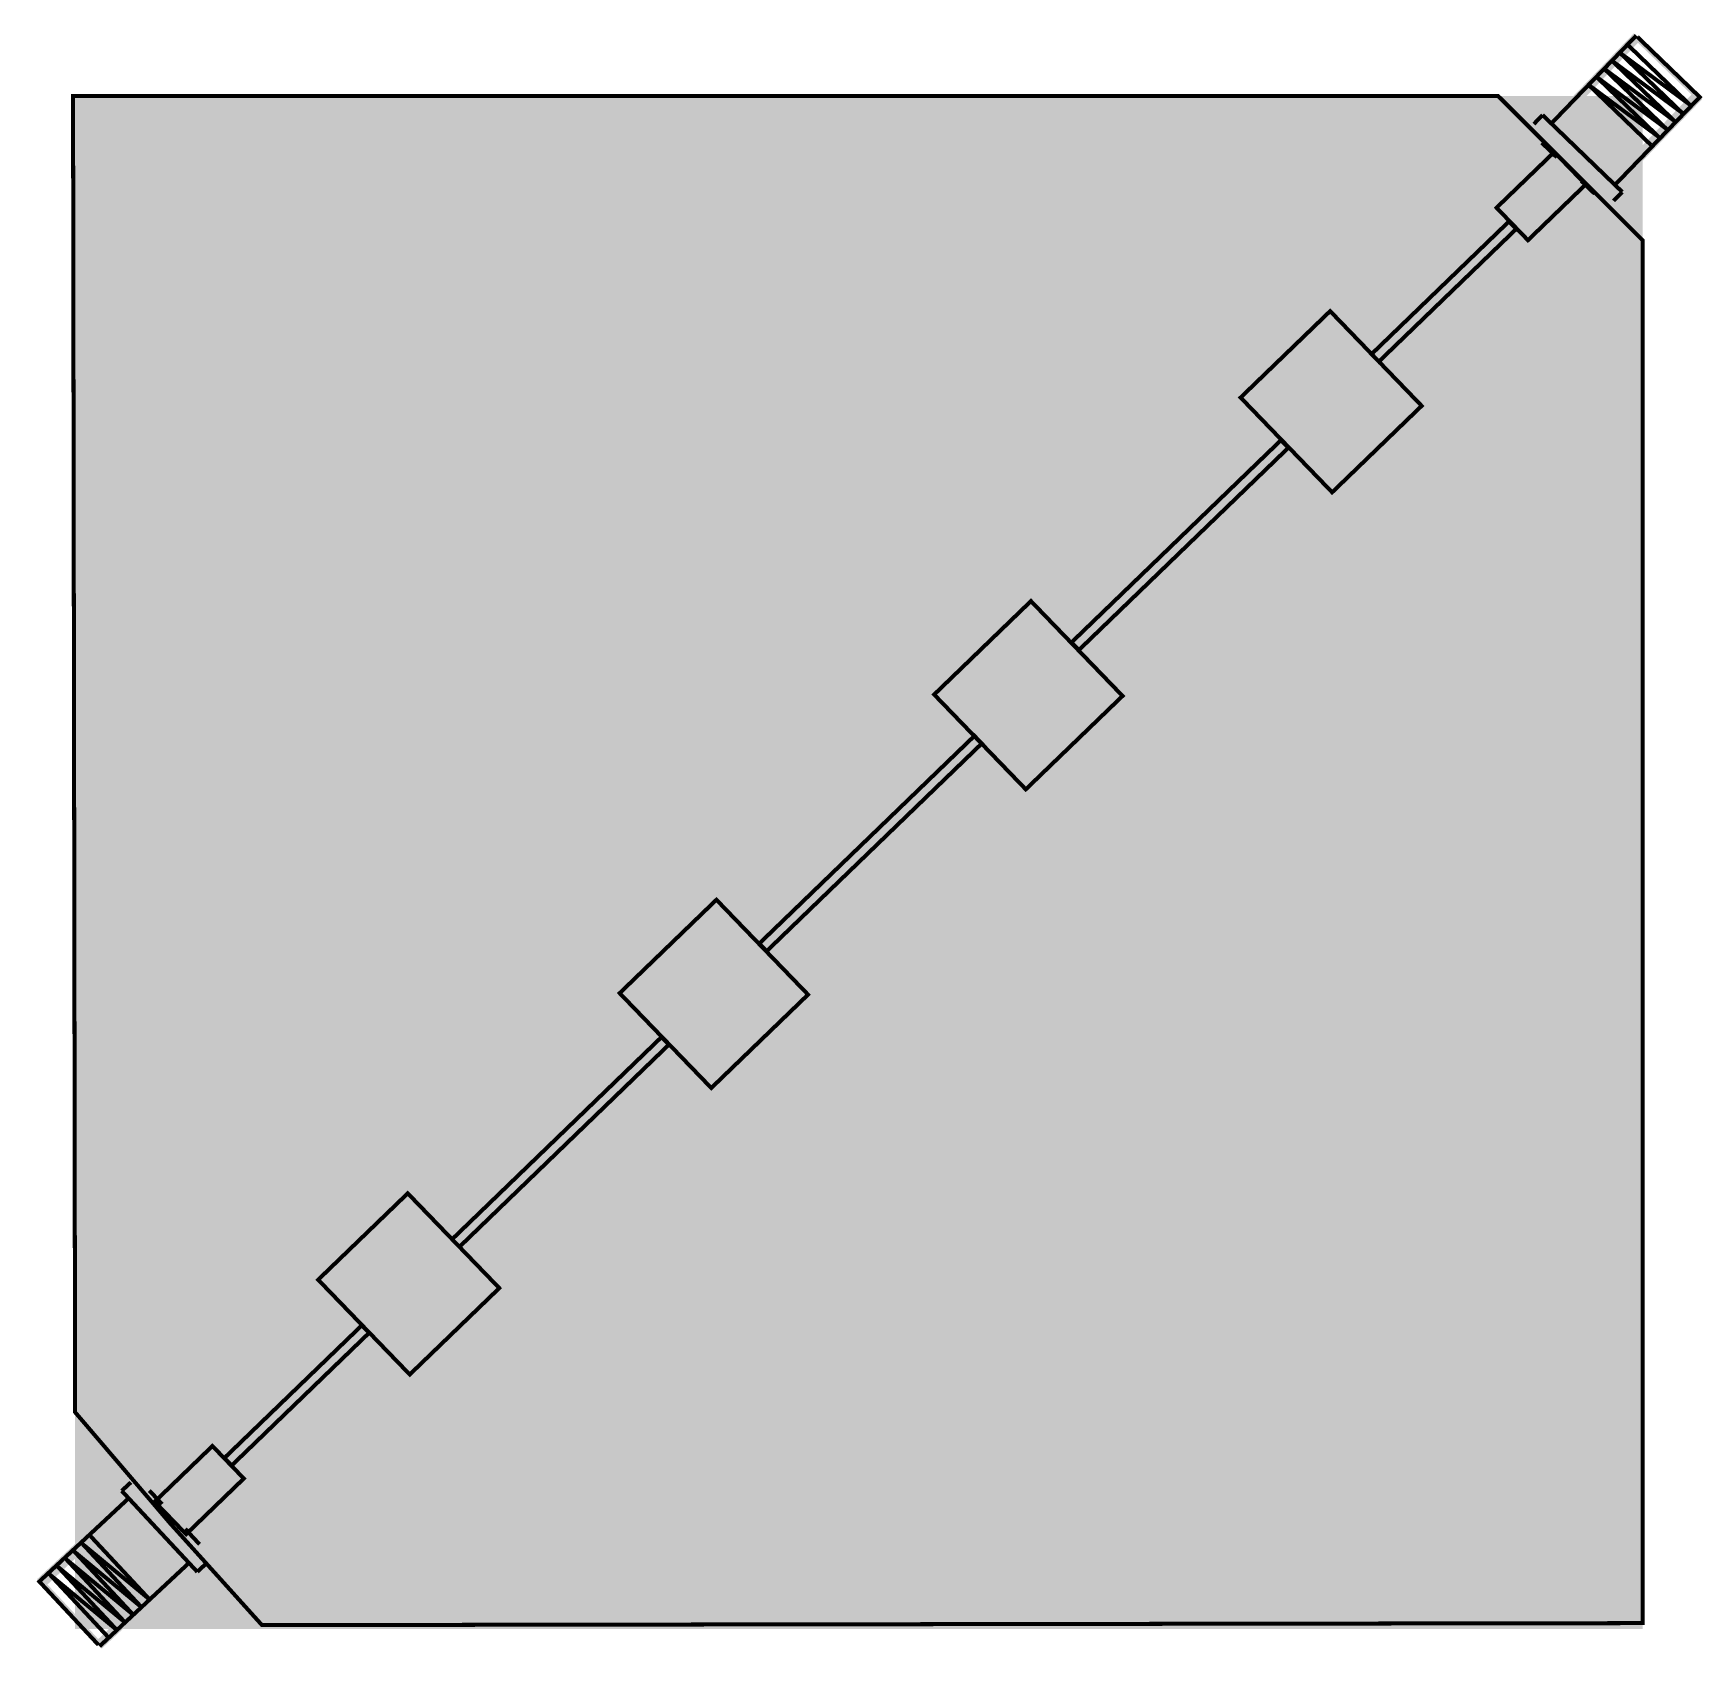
# Model space of a CAD drawing. Extents: x 926 to 5079, y -593 to 3426.
import ezdxf

# ---------------------------------------------------------------- set-up
doc = ezdxf.new("R2010")
doc.units = 9
for name, color, linetype, true_color in [('BoardOutLine', 7, 'Continuous', 0xff00ff), ('BottomLayer', 7, 'Continuous', 0x0000ff), ('BottomPasteMaskLayer', 7, 'Continuous', 0x800000), ('BottomSolderMaskLayer', 7, 'Continuous', 0xaa00ff), ('Document', 7, 'Continuous', 0xffffff), ('TopLayer', 7, 'Continuous', 0xff0000), ('TopPasteMaskLayer', 7, 'Continuous', 0x808080), ('TopSilkLayer', 7, 'Continuous', 0xffcc00), ('TopSolderMaskLayer', 7, 'Continuous', 0x800080)]:
    doc.layers.add(name, color=color, linetype=linetype, true_color=true_color)

msp = doc.modelspace()

# ---------------------------------------------------------------- hatches: boundary and pattern name
at = {"layer": 'BottomLayer'}
for points in [[(1030, 3270), (4930, 3270), (4930, -545), (1030, -545), (1030, 3270)], [(4650.7, 3194.9), (4679, 3167.6), (4542.3, 3026), (4514, 3053.3)], [(4827.7, 3024), (4856, 2996.7), (4719.3, 2855.1), (4691, 2882.4)], [(1197.5, -196.5), (1170.7, -167.8), (1314.7, -33.5), (1341.5, -62.3)], [(1365.3, -376.5), (1338.5, -347.7), (1482.5, -213.5), (1509.3, -242.2)]]:
    msp.add_hatch(color=256, dxfattribs=at).paths.add_polyline_path(points)
at = {"layer": 'BottomPasteMaskLayer'}
for points in [[(4650.7, 3194.9), (4679, 3167.6), (4542.3, 3026), (4514, 3053.3)], [(4827.7, 3024), (4856, 2996.7), (4719.3, 2855.1), (4691, 2882.4)], [(1197.5, -196.5), (1170.7, -167.8), (1314.7, -33.5), (1341.5, -62.3)], [(1365.3, -376.5), (1338.5, -347.7), (1482.5, -213.5), (1509.3, -242.2)]]:
    msp.add_hatch(color=256, dxfattribs=at).paths.add_polyline_path(points)
at = {"layer": 'BottomSolderMaskLayer'}
for points in [[(4653.5, 3195.8), (4683.2, 3168.2), (4539.5, 3025.1), (4509.8, 3052.8)], [(4830.5, 3024.9), (4860.2, 2997.2), (4716.5, 2854.2), (4686.8, 2881.8)], [(1194.6, -197.4), (1166.3, -168.3), (1317.6, -32.7), (1345.8, -61.8)], [(1362.4, -377.3), (1334.2, -348.2), (1485.4, -212.6), (1513.7, -241.7)]]:
    msp.add_hatch(color=256, dxfattribs=at).paths.add_polyline_path(points)
at = {"layer": 'Document'}
for points in [[(5077.6, 3261.6), (4907.7, 3425.6), (4693.6, 3204), (4710.6, 3187.5), (4917.9, 3402.2), (5051.2, 3273.4), (4844.1, 3059), (4863.7, 3040)], [(935.5, -420.7), (1096.6, -593.4), (1322, -383.3), (1305.9, -366), (1087.7, -569.5), (961.3, -433.9), (1179.4, -230.6), (1160.7, -210.7)]]:
    msp.add_hatch(color=256, dxfattribs=at).paths.add_polyline_path(points)
at = {"layer": 'TopLayer'}
for points in [[(4650.7, 3194.9), (4679, 3167.6), (4542.3, 3026), (4514, 3053.3)], [(4787.8, 3049.6), (4709.7, 3130.4), (4566.2, 2991.8), (4644.3, 2911)], [(4732.1, 3116.3), (4774.6, 3075.3), (4637.9, 2933.7), (4595.4, 2974.7)], [(4827.7, 3024), (4856, 2996.7), (4719.3, 2855.1), (4691, 2882.4)], [(4255.4, 2627.7), (4152.2, 2734.6), (3929.5, 2519.5), (4157.2, 2283.7), (4380, 2498.8), (4273.5, 2609.1), (4615.2, 2939), (4597.1, 2957.7)], [(4048.2, 2394.5), (4029.9, 2413.4), (3508.8, 1910.2), (3527.1, 1891.3)], [(3635.8, 1777), (3407.9, 2013), (3167.2, 1780.5), (3266.9, 1677.3), (2732.1, 1160.9), (2750.4, 1141.9), (3285.2, 1658.3), (3395.1, 1544.6)], [(2853.4, 1033.9), (2625.5, 1269.9), (2384.8, 1037.5), (2612.7, 801.5)], [(2507.3, 909.4), (2489, 928.3), (1968, 425.1), (1986.2, 406.2)], [(2085.3, 303.6), (1857.6, 539.4), (1634.8, 324.4), (1862.6, 88.6)], [(1761.5, 192.3), (1743.5, 211), (1401.6, -119.1), (1419.6, -137.8)], [(1197.5, -196.5), (1170.7, -167.7), (1314.7, -33.5), (1341.5, -62.3)], [(1449.8, -170.2), (1371.7, -89.3), (1228.2, -227.9), (1306.3, -308.8)], [(1288.2, -293.7), (1247.9, -250.5), (1391.8, -116.3), (1432.1, -159.5)], [(1365.3, -376.5), (1338.5, -347.7), (1482.5, -213.5), (1509.3, -242.3)]]:
    msp.add_hatch(color=256, dxfattribs=at).paths.add_polyline_path(points)
at = {"layer": 'TopPasteMaskLayer'}
for points in [[(4650.7, 3194.9), (4679, 3167.6), (4542.3, 3026), (4514, 3053.3)], [(4732.1, 3116.3), (4774.6, 3075.3), (4637.9, 2933.7), (4595.4, 2974.7)], [(4827.7, 3024), (4856, 2996.7), (4719.3, 2855.1), (4691, 2882.4)], [(1197.5, -196.5), (1170.7, -167.7), (1314.7, -33.5), (1341.5, -62.3)], [(1288.2, -293.7), (1247.9, -250.5), (1391.8, -116.3), (1432.1, -159.5)], [(1365.3, -376.5), (1338.5, -347.7), (1482.5, -213.5), (1509.3, -242.3)]]:
    msp.add_hatch(color=256, dxfattribs=at).paths.add_polyline_path(points)
at = {"layer": 'TopSolderMaskLayer'}
for points in [[(4653.5, 3195.8), (4683.2, 3168.2), (4539.5, 3025.1), (4509.8, 3052.8)], [(4733.7, 3117.2), (4777.6, 3075.8), (4636.3, 2932.8), (4592.4, 2974.2)], [(4830.5, 3024.9), (4860.2, 2997.2), (4716.5, 2854.2), (4686.8, 2881.8)], [(1194.6, -197.4), (1166.3, -168.3), (1317.6, -32.7), (1345.8, -61.8)], [(1286.4, -294.6), (1244.8, -251), (1393.6, -115.4), (1435.2, -159)], [(1362.4, -377.3), (1334.2, -348.2), (1485.4, -212.6), (1513.7, -241.7)]]:
    msp.add_hatch(color=256, dxfattribs=at).paths.add_polyline_path(points)

# ---------------------------------------------------------------- linework, layer by layer
at = {"layer": 'BoardOutLine', "const_width": 10}
msp.add_lwpolyline([(1025, 3270), (1030, 60), (1030, -5), (1265, -280), (1495, -535), (4930, -530), (4930, 2905), (4930, 2910), (4570, 3270), (1025, 3270)], close=True, dxfattribs=at)
at = {"layer": 'TopLayer', "const_width": 10}
for points in [[(4566.2, 2991.8), (4709.7, 3130.4), (4787.8, 3049.6), (4644.3, 2911), (4566.2, 2991.8)], [(4255.2, 2627.5), (4597.1, 2957.7), (4615.2, 2939), (4273.3, 2608.9), (4255.2, 2627.5)], [(3929.5, 2519.5), (4152.2, 2734.6), (4379.9, 2498.8), (4157.2, 2283.7), (3929.5, 2519.5)], [(3508.8, 1910.2), (4029.9, 2413.4), (4048.2, 2394.5), (3527.1, 1891.2), (3508.8, 1910.2)], [(3167.2, 1780.5), (3407.9, 2013), (3635.8, 1777), (3395.1, 1544.6), (3167.2, 1780.5)], [(2732.1, 1160.9), (3267.3, 1677.7), (3285.6, 1658.7), (2750.4, 1141.9), (2732.1, 1160.9)], [(2384.8, 1037.5), (2625.5, 1269.9), (2853.4, 1033.9), (2612.7, 801.5), (2384.8, 1037.5)], [(1968, 425.1), (2489, 928.3), (2507.3, 909.4), (1986.2, 406.2), (1968, 425.1)], [(1634.8, 324.4), (1857.6, 539.4), (2085.3, 303.6), (1862.6, 88.6), (1634.8, 324.4)], [(1401.6, -119.1), (1743.5, 211), (1761.5, 192.3), (1419.6, -137.8), (1401.6, -119.1)], [(1228.2, -227.9), (1371.7, -89.3), (1449.8, -170.2), (1306.3, -308.8), (1228.2, -227.9)]]:
    msp.add_lwpolyline(points, close=True, dxfattribs=at)
at = {"layer": 'TopSilkLayer', "const_width": 10}
for points in [[(4702.4, 3201.4), (4913.8, 3420.3)], [(4857.1, 3052), (4860.7, 3048.6), (5071.7, 3267.1), (4913.5, 3419.9), (4913.6, 3420.1)], [(4872.6, 3377.7), (5027.3, 3228.3)], [(4872.6, 3377.7), (5027.3, 3228.3)], [(5046.7, 3248.4), (4872.6, 3377.7)], [(4892, 3397.7), (5046.7, 3248.4)], [(4814.6, 3317.6), (4969.3, 3168.2)], [(4988.6, 3188.2), (4814.6, 3317.6)], [(4814.6, 3317.6), (4969.3, 3168.2)], [(4833.9, 3337.6), (4988.6, 3188.2)], [(4833.9, 3337.6), (4988.6, 3188.2)], [(5008, 3208.3), (4833.9, 3337.6)], [(4853.3, 3357.6), (5008, 3208.3)], [(5027.3, 3228.3), (4853.3, 3357.6)], [(4853.3, 3357.6), (5008, 3208.3)], [(4969.3, 3168.2), (4795.2, 3297.5)], [(4795.2, 3297.5), (4949.9, 3148.2)], [(4680.6, 3222.4), (4659.1, 3200.2)], [(4878.8, 3031.1), (4680.6, 3222.5)], [(4678.6, 3153.6), (4716.1, 3117.4)], [(4776.8, 3058.9), (4810.2, 3026.6)], [(4878.8, 3031.1), (4857.3, 3008.8)], [(1146.1, -200.9), (1168.8, -179.8)], [(1146.1, -200.9), (1334.1, -402.5)], [(1246.6, -234), (1214.9, -200.1)], [(1166.7, -223), (1163.3, -219.3), (941.1, -426.5), (1091.2, -587.4), (1091, -587.6)], [(1339.6, -333.8), (1304.1, -295.7)], [(1195.3, -490.4), (1048.6, -333.1)], [(1048.6, -333.1), (1215.6, -471.4)], [(1195.3, -490.4), (1048.6, -333.1)], [(1215.6, -471.4), (1069, -314.1)], [(1154.5, -528.4), (1007.9, -371.1)], [(1007.9, -371.1), (1174.9, -509.4)], [(1154.5, -528.4), (1007.9, -371.1)], [(1174.9, -509.4), (1028.3, -352.1)], [(1174.9, -509.4), (1028.3, -352.1)], [(1028.3, -352.1), (1195.3, -490.4)], [(967.1, -409.1), (1134.2, -547.4)], [(1113.8, -566.4), (967.1, -409.1)], [(1134.2, -547.4), (987.5, -390.1)], [(1134.2, -547.4), (987.5, -390.1)], [(987.5, -390.1), (1154.5, -528.4)], [(1313.4, -380.2), (1090.8, -587.8)], [(1334, -402.4), (1356.7, -381.3)]]:
    msp.add_lwpolyline(points, dxfattribs=at)

doc.saveas('drawing.dxf')
